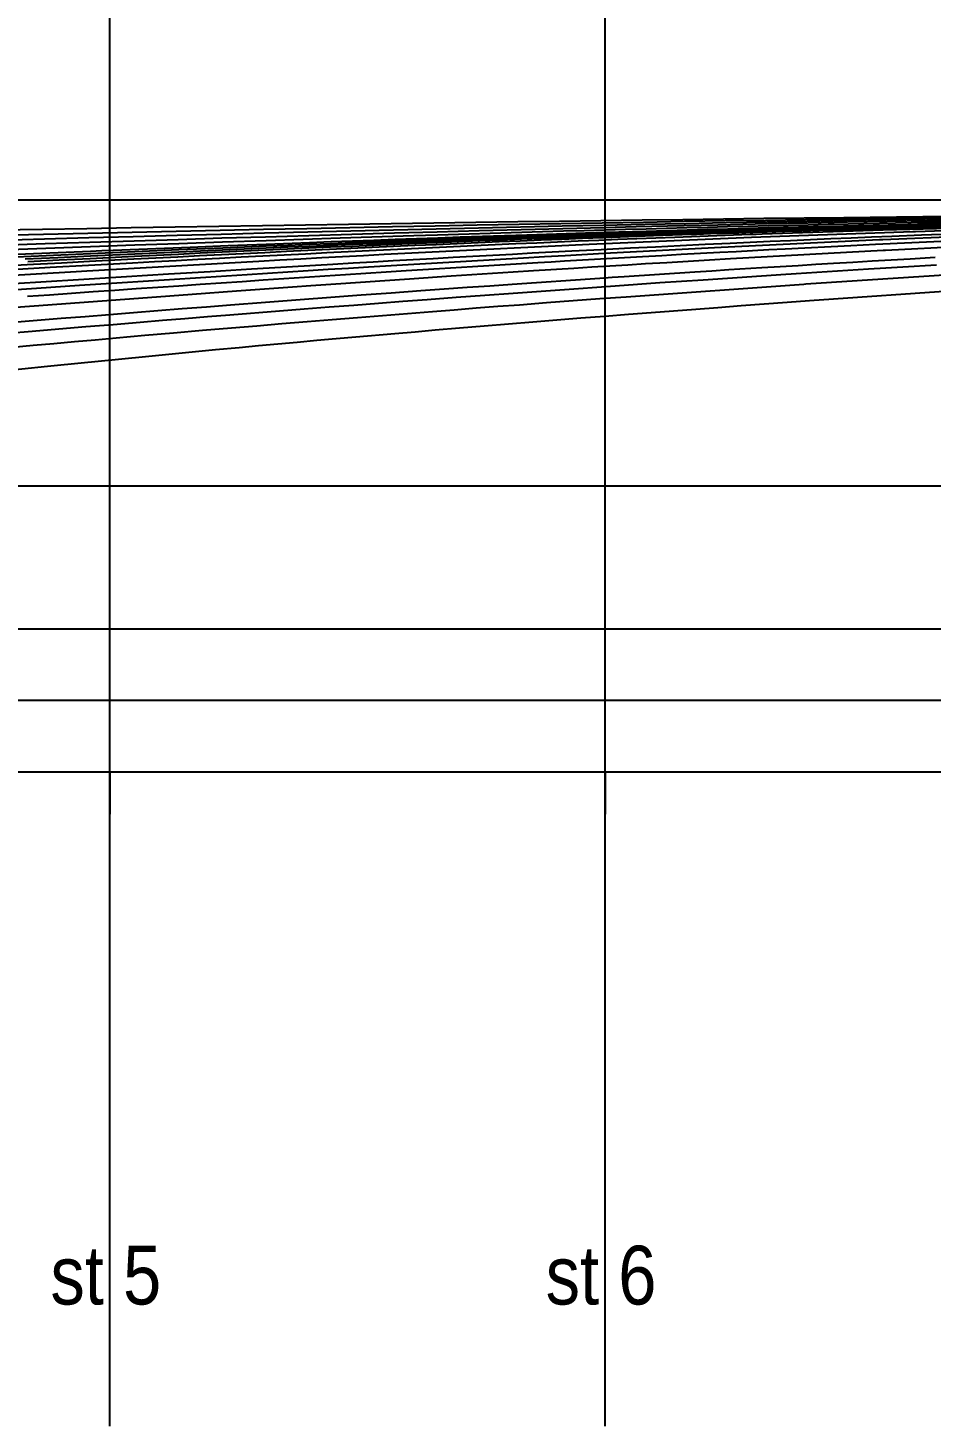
# Model space of a CAD drawing. Header units: millimetres. Extents: x -190954 to 154095, y 101 to 64253.
# Drawn here: x 74.43 to 92.85, y 111.81 to 140.33 of the extents above; entities that cross this region are included whole.
import ezdxf

# ---------------------------------------------------------------- set-up
doc = ezdxf.new("R2010")
doc.units = ezdxf.units.MM
for name, color, linetype in [('GRID', 179, 'Continuous'), ('WL025', 179, 'Continuous'), ('WL05', 179, 'Continuous'), ('WL075', 179, 'Continuous'), ('WL1', 179, 'Continuous'), ('WL10', 179, 'Continuous'), ('WL12', 179, 'Continuous'), ('WL14', 179, 'Continuous'), ('WL15', 179, 'Continuous'), ('WL16', 179, 'Continuous'), ('WL18', 179, 'Continuous'), ('WL2', 179, 'Continuous'), ('WL20', 179, 'Continuous'), ('WL25', 179, 'Continuous'), ('WL3', 179, 'Continuous'), ('WL4', 179, 'Continuous'), ('WL5', 179, 'Continuous'), ('WL6', 179, 'Continuous'), ('WL7', 179, 'Continuous'), ('WL8', 179, 'Continuous'), ('WL9', 179, 'Continuous')]:
    doc.layers.add(name, color=color, linetype=linetype)
doc.styles.add('SLDTEXTSTYLE0', font='TXT', dxfattribs={"width": 0.75})
doc.styles.add('SLDTEXTSTYLE2', font='TXT', dxfattribs={"width": 0.875})
doc.dimstyles.new('SLDDIMSTYLE0', dxfattribs={"dimtxt": 3.175, "dimasz": 3.302, "dimexe": 0, "dimexo": 0.0625, "dimgap": 0.79375, "dimtad": 0, "dimtih": 1, "dimtoh": 1, "dimlfac": 1500, "dimrnd": 1e-09, "dimzin": 4, "dimdsep": 46, "dimtxsty": 'SLDTEXTSTYLE0', "dimsah": 1, "dimcen": 0.09, "dimadec": 0, "dimazin": 1, "dimtfac": 1, "dimtofl": 0, "dimtmove": 0, "dimatfit": 3, "dimfxl": 0, "dimfrac": 2, "dimtolj": 1, "dimtzin": 12, "dimarcsym": 0})

# ---------------------------------------------------------------- blocks, each defined once
blk = doc.blocks.new('_D')
at = {"layer": 'WL20'}
for p, q in [((25.597, 126.417), (25.597, 168.839)), ((227.596, 126.417), (227.596, 168.839)), ((25.597, 165.664), (126.8, 165.664)), ((227.596, 165.664), (146.741, 165.664))]:
    blk.add_line(p, q, dxfattribs=at)
for points in [[(25.597, 165.664), (28.899, 165.156), (28.899, 166.172)], [(227.596, 165.664), (224.294, 166.172), (224.294, 165.156)]]:
    blk.add_solid(points, dxfattribs=at)
at = {"layer": 'WL20', "insert": (126.8, 167.237), "char_height": 3.175, "attachment_point": 1, "style": 'SLDTEXTSTYLE0'}
blk.add_mtext('302998.00', dxfattribs=at)

msp = doc.modelspace()

# ---------------------------------------------------------------- linework, layer by layer
at = {"layer": 'GRID', "color": 135}
for p, q in [((76.0972687, 125.1466667), (76.0972687, 154.8319333)), ((86.1972687, 125.1466667), (86.1972687, 154.8319333)), ((76.0972687, 111.8133333), (76.0972687, 138.48)), ((86.1972687, 111.8133333), (86.1972687, 138.48)), ((251.23, 136.8133333), (21.19727, 136.8133333)), ((251.23, 130.98), (21.19727, 130.98)), ((251.23, 128.0633333), (21.19727, 128.0633333)), ((251.23, 126.6133333), (21.19727, 126.6133333)), ((251.23, 125.1466667), (21.19727, 125.1466667))]:
    msp.add_line(p, q, dxfattribs=at)
at = {"layer": 'GRID', "color": 255}
for p, q in [((76.0972687, 125.1466667), (76.0972687, 124.290536)), ((86.1972687, 125.1466667), (86.1972687, 124.290536)), ((76.0972687, 111.8133333), (76.0972687, 112.669464)), ((86.1972687, 111.8133333), (86.1972687, 112.669464))]:
    msp.add_line(p, q, dxfattribs=at)
at = {"layer": 'WL025', "color": 11}
for p, q in [((90.367962, 134.7660107), (93.5913093, 134.9900933)), ((87.5932, 134.5599773), (88.046672, 134.594502)), ((88.046672, 134.594502), (88.4955793, 134.6283453)), ((88.4955793, 134.6283453), (88.9730513, 134.6639813)), ((88.9730513, 134.6639813), (89.44451, 134.698808)), ((89.44451, 134.698808), (89.9095947, 134.7328173)), ((89.9095947, 134.7328173), (90.367962, 134.7660107)), ((84.2278453, 134.2927767), (84.7225513, 134.3333047)), ((84.7225513, 134.3333047), (85.2148793, 134.3732)), ((85.2148793, 134.3732), (85.7044527, 134.4124467)), ((85.7044527, 134.4124467), (86.1908947, 134.4510273)), ((86.1908947, 134.4510273), (86.673836, 134.488938)), ((86.673836, 134.488938), (87.1354793, 134.5247813)), ((87.1354793, 134.5247813), (87.5932, 134.5599773)), ((80.7162913, 133.9918327), (81.1145593, 134.0271787)), ((81.1145593, 134.0271787), (81.9113287, 134.0969413)), ((81.9113287, 134.0969413), (82.3224647, 134.132458)), ((82.3224647, 134.132458), (82.7331913, 134.1675913)), ((82.7331913, 134.1675913), (83.232796, 134.2099193)), ((83.232796, 134.2099193), (83.731136, 134.2516353)), ((83.731136, 134.2516353), (84.2278453, 134.2927767)), ((77.7767673, 133.7204067), (78.2537507, 133.7657633)), ((78.2537507, 133.7657633), (78.7324807, 133.8107473)), ((78.7324807, 133.8107473), (79.127742, 133.847512)), ((79.127742, 133.847512), (79.5239007, 133.884004)), ((79.5239007, 133.884004), (79.9208073, 133.9202353)), ((79.9208073, 133.9202353), (80.318324, 133.9561733)), ((80.318324, 133.9561733), (80.7162913, 133.9918327)), ((74.8959193, 133.4348013), (74.9619327, 133.4415813)), ((74.9619327, 133.4415813), (76.828832, 133.6286933)), ((76.828832, 133.6286933), (77.3017233, 133.674722)), ((77.3017233, 133.674722), (77.7767673, 133.7204067)), ((72.947508, 133.2293447), (74.8299647, 133.4280153)), ((74.8299647, 133.4280153), (74.8959193, 133.4348013))]:
    msp.add_line(p, q, dxfattribs=at)
at = {"layer": 'WL05', "color": 11}
for p, q in [((90.2951493, 135.10575), (93.4361673, 135.3134827)), ((86.6281533, 134.8459973), (90.2544107, 135.102964)), ((90.2544107, 135.102964), (90.2951493, 135.10575)), ((83.123012, 134.5805573), (83.5678347, 134.6151853)), ((83.5678347, 134.6151853), (84.0103653, 134.6493607)), ((84.0103653, 134.6493607), (84.4503427, 134.6830693)), ((84.4503427, 134.6830693), (85.002796, 134.725016)), ((85.002796, 134.725016), (85.5502433, 134.766168)), ((85.5502433, 134.766168), (86.0921887, 134.806502)), ((86.0921887, 134.806502), (86.6281533, 134.8459973)), ((79.0935933, 134.2539507), (79.6070993, 134.296902)), ((79.6070993, 134.296902), (80.1206793, 134.3394627)), ((80.1206793, 134.3394627), (80.63395, 134.381606)), ((80.63395, 134.381606), (81.146524, 134.4233053)), ((81.146524, 134.4233053), (81.6580113, 134.464536)), ((81.6580113, 134.464536), (82.6761607, 134.5454927)), ((82.6761607, 134.5454927), (83.123012, 134.5805573)), ((76.2272147, 134.006626), (76.811966, 134.0581553)), ((76.811966, 134.0581553), (77.3994613, 134.1093613)), ((77.3994613, 134.1093613), (77.9891693, 134.160202)), ((77.9891693, 134.160202), (78.5805407, 134.2106373)), ((78.5805407, 134.2106373), (79.0935933, 134.2539507)), ((74.0422887, 133.8088973), (74.5355033, 133.8542713)), ((74.5355033, 133.8542713), (74.955146, 133.8925293)), ((74.955146, 133.8925293), (75.3771013, 133.9306853)), ((75.3771013, 133.9306853), (75.8011873, 133.9687233)), ((75.8011873, 133.9687233), (76.2272147, 134.006626))]:
    msp.add_line(p, q, dxfattribs=at)
at = {"layer": 'WL075', "color": 11}
for p, q in [((91.922664, 135.4348133), (92.270266, 135.4564)), ((92.270266, 135.4564), (92.9562653, 135.498212)), ((87.3133653, 135.1320453), (87.758552, 135.1625927)), ((87.758552, 135.1625927), (88.197512, 135.1924473)), ((88.197512, 135.1924473), (89.8882027, 135.3049113)), ((89.8882027, 135.3049113), (89.9936013, 135.311788)), ((89.9936013, 135.311788), (90.098548, 135.3186193)), ((90.098548, 135.3186193), (91.5695427, 135.4126987)), ((91.5695427, 135.4126987), (91.922664, 135.4348133)), ((83.1609653, 134.834338), (83.7454353, 134.877614)), ((83.7454353, 134.877614), (84.3243007, 134.920036)), ((84.3243007, 134.920036), (84.8969967, 134.9615747)), ((84.8969967, 134.9615747), (85.2789653, 134.9890393)), ((85.2789653, 134.9890393), (85.6577367, 135.016084)), ((85.6577367, 135.016084), (86.033164, 135.042702)), ((86.033164, 135.042702), (86.4051053, 135.0688867)), ((86.4051053, 135.0688867), (87.3133653, 135.1320453)), ((79.5582193, 134.5578007), (80.064698, 134.5976947)), ((80.064698, 134.5976947), (80.569982, 134.637162)), ((80.569982, 134.637162), (81.0736833, 134.6761747)), ((81.0736833, 134.6761747), (81.5754187, 134.7147087)), ((81.5754187, 134.7147087), (82.074808, 134.7527387)), ((82.074808, 134.7527387), (82.5714773, 134.790242)), ((82.5714773, 134.790242), (83.1609653, 134.834338)), ((76.1644087, 134.2817167), (76.7199313, 134.3279687)), ((76.7199313, 134.3279687), (77.1748153, 134.365528)), ((77.1748153, 134.365528), (77.6305113, 134.4028747)), ((77.6305113, 134.4028747), (78.0867433, 134.4399853)), ((78.0867433, 134.4399853), (78.5432327, 134.4768407)), ((78.5432327, 134.4768407), (79.5582193, 134.5578007)), ((74.01798, 134.09896), (74.5124573, 134.1416433)), ((74.5124573, 134.1416433), (75.0601967, 134.1885133)), ((75.0601967, 134.1885133), (75.6110033, 134.2352187)), ((75.6110033, 134.2352187), (76.1644087, 134.2817167))]:
    msp.add_line(p, q, dxfattribs=at)
at = {"layer": 'WL1', "color": 11}
for p, q in [((88.7202287, 135.3969387), (89.39856, 135.439672)), ((89.39856, 135.439672), (89.7690467, 135.462682)), ((89.7690467, 135.462682), (90.1357907, 135.4852267)), ((90.1357907, 135.4852267), (90.4990253, 135.5073233)), ((90.4990253, 135.5073233), (90.8589987, 135.52899)), ((90.8589987, 135.52899), (91.25296, 135.552436)), ((91.25296, 135.552436), (91.6436473, 135.5754093)), ((91.6436473, 135.5754093), (92.0333473, 135.5980247)), ((92.0333473, 135.5980247), (92.4237327, 135.6203753)), ((92.4237327, 135.6203753), (92.9277693, 135.648796)), ((84.3066393, 135.1021793), (86.0935853, 135.2248493)), ((86.0935853, 135.2248493), (86.341772, 135.2415367)), ((86.341772, 135.2415367), (86.5881167, 135.2580133)), ((86.5881167, 135.2580133), (88.0268873, 135.3524993)), ((88.0268873, 135.3524993), (88.375718, 135.374948)), ((88.375718, 135.374948), (88.7202287, 135.3969387)), ((80.6045133, 134.8345693), (81.222428, 134.8804587)), ((81.222428, 134.8804587), (81.8356247, 134.9255193)), ((81.8356247, 134.9255193), (82.44343, 134.9697093)), ((82.44343, 134.9697093), (82.91551, 135.0037033)), ((82.91551, 135.0037033), (83.3835893, 135.0371227)), ((83.3835893, 135.0371227), (83.8473873, 135.069952)), ((83.8473873, 135.069952), (84.3066393, 135.1021793)), ((77.0783393, 134.5635787), (77.5727967, 134.602508)), ((77.5727967, 134.602508), (78.06698, 134.6411133)), ((78.06698, 134.6411133), (78.5605273, 134.6793673)), ((78.5605273, 134.6793673), (79.2731407, 134.7340673)), ((79.2731407, 134.7340673), (79.9825793, 134.7878967)), ((79.9825793, 134.7878967), (80.6045133, 134.8345693)), ((74.1257053, 134.3247867), (74.6143947, 134.365062)), ((74.6143947, 134.365062), (75.1049033, 134.4051853)), ((75.1049033, 134.4051853), (75.596898, 134.4451273)), ((75.596898, 134.4451273), (76.0900347, 134.4848593)), ((76.0900347, 134.4848593), (76.5839667, 134.5243533)), ((76.5839667, 134.5243533), (77.0783393, 134.5635787))]:
    msp.add_line(p, q, dxfattribs=at)
at = {"layer": 'WL10', "color": 11}
for p, q in [((90.7549913, 136.28443), (91.9726733, 136.312282)), ((91.9726733, 136.312282), (92.37004, 136.320992)), ((92.37004, 136.320992), (92.7644067, 136.3295627)), ((92.7644067, 136.3295627), (94.3253367, 136.3627653)), ((81.483468, 136.001534), (81.9186227, 136.0172867)), ((81.9186227, 136.0172867), (82.7849667, 136.0480273)), ((82.7849667, 136.0480273), (83.2415853, 136.063882)), ((83.2415853, 136.063882), (83.6967207, 136.0794367)), ((83.6967207, 136.0794367), (84.1503733, 136.094686)), ((84.1503733, 136.094686), (84.6025433, 136.1096267)), ((84.6025433, 136.1096267), (85.0030287, 136.1226387)), ((85.0030287, 136.1226387), (85.4023427, 136.1354007)), ((85.4023427, 136.1354007), (85.800486, 136.1479113)), ((85.800486, 136.1479113), (86.1974587, 136.160168)), ((86.1974587, 136.160168), (87.0373573, 136.185372)), ((87.0373573, 136.185372), (87.4553227, 136.1975373)), ((87.4553227, 136.1975373), (87.8719653, 136.2094113)), ((87.8719653, 136.2094113), (88.2872847, 136.2209927)), ((88.2872847, 136.2209927), (88.701282, 136.2322813)), ((88.701282, 136.2322813), (89.1139567, 136.2432767)), ((89.1139567, 136.2432767), (89.525308, 136.25398)), ((89.525308, 136.25398), (90.141646, 136.2695333)), ((90.141646, 136.2695333), (90.7549913, 136.28443)), ((73.88354, 135.7008667), (75.7061567, 135.7763687)), ((75.7061567, 135.7763687), (75.9355347, 135.7857587)), ((75.9355347, 135.7857587), (76.1645727, 135.7951067)), ((76.1645727, 135.7951067), (77.7342893, 135.858318)), ((77.7342893, 135.858318), (78.5130953, 135.8890527)), ((78.5130953, 135.8890527), (79.287868, 135.9191567)), ((79.287868, 135.9191567), (80.1700733, 135.9528067)), ((80.1700733, 135.9528067), (80.6091933, 135.969288)), ((80.6091933, 135.969288), (81.0469913, 135.9855327)), ((81.0469913, 135.9855327), (81.483468, 136.001534))]:
    msp.add_line(p, q, dxfattribs=at)
at = {"layer": 'WL12', "color": 11}
for p, q in [((89.1109687, 136.2854507), (89.5223753, 136.2952893)), ((89.5223753, 136.2952893), (89.9324627, 136.3048907)), ((89.9324627, 136.3048907), (90.3412313, 136.3142553)), ((90.3412313, 136.3142553), (90.74868, 136.3233847)), ((90.74868, 136.3233847), (91.1548107, 136.3322793)), ((91.1548107, 136.3322793), (92.7620293, 136.3657653)), ((92.7620293, 136.3657653), (93.460702, 136.379854)), ((79.2835853, 135.995062), (80.04275, 136.020764)), ((80.04275, 136.020764), (80.7979887, 136.0458807)), ((80.7979887, 136.0458807), (82.2966913, 136.0942787)), ((82.2966913, 136.0942787), (82.539188, 136.1019187)), ((82.539188, 136.1019187), (82.7812687, 136.10949)), ((82.7812687, 136.10949), (84.4982953, 136.1615367)), ((84.4982953, 136.1615367), (84.9242413, 136.1739793)), ((84.9242413, 136.1739793), (85.348864, 136.1861893)), ((85.348864, 136.1861893), (85.7721633, 136.1981667)), ((85.7721633, 136.1981667), (86.19414, 136.2099087)), ((86.19414, 136.2099087), (86.614794, 136.221414)), ((86.614794, 136.221414), (87.0341267, 136.2326827)), ((87.0341267, 136.2326827), (87.4521367, 136.2437133)), ((87.4521367, 136.2437133), (87.868826, 136.2545053)), ((87.868826, 136.2545053), (88.284194, 136.2650593)), ((88.284194, 136.2650593), (88.6982413, 136.275374)), ((88.6982413, 136.275374), (89.1109687, 136.2854507)), ((73.877668, 135.8012253), (74.791956, 135.835128)), ((74.791956, 135.835128), (75.7009193, 135.8684373)), ((75.7009193, 135.8684373), (76.6073227, 135.9012187)), ((76.6073227, 135.9012187), (77.508374, 135.9333353)), ((77.508374, 135.9333353), (78.3986207, 135.964562)), ((78.3986207, 135.964562), (79.2835853, 135.995062))]:
    msp.add_line(p, q, dxfattribs=at)
at = {"layer": 'WL14', "color": 11}
for p, q in [((87.4735927, 136.2900213), (88.4974373, 136.3134473)), ((88.4974373, 136.3134473), (89.0063433, 136.3247187)), ((89.0063433, 136.3247187), (89.5132373, 136.3356953)), ((89.5132373, 136.3356953), (90.3321647, 136.352894)), ((90.3321647, 136.352894), (91.145788, 136.369318)), ((91.145788, 136.369318), (91.9540793, 136.3849713)), ((91.9540793, 136.3849713), (92.753016, 136.3999993)), ((92.753016, 136.3999993), (93.5397433, 136.414508)), ((76.5925447, 135.987066), (77.4910867, 136.0152593)), ((77.4910867, 136.0152593), (78.384318, 136.042808)), ((78.384318, 136.042808), (79.27224, 136.0696947)), ((79.27224, 136.0696947), (80.1548513, 136.0959013)), ((80.1548513, 136.0959013), (81.0321533, 136.1214133)), ((81.0321533, 136.1214133), (81.904146, 136.146214)), ((81.904146, 136.146214), (82.7708293, 136.1702913)), ((82.7708293, 136.1702913), (83.632204, 136.1936313)), ((83.632204, 136.1936313), (84.4882713, 136.2162247)), ((84.4882713, 136.2162247), (85.3390307, 136.238062)), ((85.3390307, 136.238062), (86.1844833, 136.2591347)), ((86.1844833, 136.2591347), (86.8306047, 136.274806)), ((86.8306047, 136.274806), (87.4735927, 136.2900213)), ((73.8650587, 135.8988), (74.77953, 135.928818)), ((74.77953, 135.928818), (75.688692, 135.958246)), ((75.688692, 135.958246), (76.5925447, 135.987066))]:
    msp.add_line(p, q, dxfattribs=at)
at = {"layer": 'WL15', "color": 11}
for p, q in [((88.7546213, 135.6215273), (91.8712253, 135.79228)), ((91.8712253, 135.79228), (91.9145473, 135.7945473)), ((91.9145473, 135.7945473), (95.0723807, 135.953248)), ((85.558038, 135.429738), (85.9275847, 135.4527453)), ((85.9275847, 135.4527453), (86.29515, 135.475418)), ((86.29515, 135.475418), (86.660812, 135.4977607)), ((86.660812, 135.4977607), (87.0246567, 135.51978)), ((87.0246567, 135.51978), (87.46042, 135.5458713)), ((87.46042, 135.5458713), (87.8938667, 135.5715173)), ((87.8938667, 135.5715173), (88.3251953, 135.5967307)), ((88.3251953, 135.5967307), (88.7546213, 135.6215273)), ((81.209364, 135.143744), (81.7096893, 135.178014)), ((81.7096893, 135.178014), (82.2063827, 135.2116973)), ((82.2063827, 135.2116973), (83.0607167, 135.2688293)), ((83.0607167, 135.2688293), (83.4837153, 135.296732)), ((83.4837153, 135.296732), (83.9039507, 135.324196)), ((83.9039507, 135.324196), (84.3214533, 135.3512233)), ((84.3214533, 135.3512233), (84.7362627, 135.3778193)), ((84.7362627, 135.3778193), (85.558038, 135.429738)), ((77.3207947, 134.866358), (77.776488, 134.8998327)), ((77.776488, 134.8998327), (78.6817767, 134.965592)), ((78.6817767, 134.965592), (79.0634287, 134.993014)), ((79.0634287, 134.993014), (79.4434027, 135.020134)), ((79.4434027, 135.020134), (79.821638, 135.0469493)), ((79.821638, 135.0469493), (80.1980807, 135.0734547)), ((80.1980807, 135.0734547), (80.7054673, 135.1088893)), ((80.7054673, 135.1088893), (81.209364, 135.143744)), ((74.087458, 134.6219847), (74.5529267, 134.6578813)), ((74.5529267, 134.6578813), (75.017478, 134.693472)), ((75.017478, 134.693472), (75.4809473, 134.7287433)), ((75.4809473, 134.7287433), (75.9431713, 134.76368)), ((75.9431713, 134.76368), (76.40399, 134.79827)), ((76.40399, 134.79827), (76.863248, 134.8325)), ((76.863248, 134.8325), (77.3207947, 134.866358))]:
    msp.add_line(p, q, dxfattribs=at)
at = {"layer": 'WL16', "color": 11}
for p, q in [((85.32103, 136.2890547), (86.1664073, 136.3071907)), ((86.1664073, 136.3071907), (87.0064827, 136.3247173)), ((87.0064827, 136.3247173), (87.841256, 136.3416333)), ((87.841256, 136.3416333), (88.670728, 136.357938)), ((88.670728, 136.357938), (89.4948987, 136.3736313)), ((89.4948987, 136.3736313), (90.3137673, 136.3887133)), ((90.3137673, 136.3887133), (91.1273347, 136.4031853)), ((91.1273347, 136.4031853), (91.9355727, 136.4170487)), ((91.9355727, 136.4170487), (92.734468, 136.4303933)), ((92.734468, 136.4303933), (93.521176, 136.443286)), ((73.848724, 135.99951), (74.7630073, 136.025184)), ((74.7630073, 136.025184), (75.6719927, 136.0503167)), ((75.6719927, 136.0503167), (76.57568, 136.0749)), ((76.57568, 136.0749), (77.4740673, 136.098926)), ((77.4740673, 136.098926), (78.3671553, 136.122388)), ((78.3671553, 136.122388), (79.2549433, 136.1452793)), ((79.2549433, 136.1452793), (80.1374307, 136.1675927)), ((80.1374307, 136.1675927), (81.0146173, 136.1893233)), ((81.0146173, 136.1893233), (81.8865027, 136.2104647)), ((81.8865027, 136.2104647), (82.7530867, 136.2310127)), ((82.7530867, 136.2310127), (83.6143693, 136.2509627)), ((83.6143693, 136.2509627), (84.4703507, 136.2703113)), ((84.4703507, 136.2703113), (85.32103, 136.2890547))]:
    msp.add_line(p, q, dxfattribs=at)
at = {"layer": 'WL18', "color": 11}
for p, q in [((82.73021, 136.2917007), (83.5911667, 136.3080667)), ((83.5911667, 136.3080667), (84.4468327, 136.323972)), ((84.4468327, 136.323972), (85.2972073, 136.339416)), ((85.2972073, 136.339416), (86.142292, 136.3543987)), ((86.142292, 136.3543987), (86.9820853, 136.3689207)), ((86.9820853, 136.3689207), (87.816588, 136.382982)), ((87.816588, 136.382982), (88.6458, 136.3965833)), ((88.6458, 136.3965833), (89.4697207, 136.4097247)), ((89.4697207, 136.4097247), (90.2883507, 136.4224073)), ((90.2883507, 136.4224073), (91.10169, 136.434632)), ((91.10169, 136.434632), (91.90971, 136.4463993)), ((91.90971, 136.4463993), (92.7084173, 136.457766)), ((92.7084173, 136.457766), (93.4949787, 136.468774)), ((73.8296713, 136.1027667), (74.7435307, 136.1237167)), ((74.7435307, 136.1237167), (75.6521, 136.1442127)), ((75.6521, 136.1442127), (76.5553793, 136.1642527)), ((76.5553793, 136.1642527), (77.4533693, 136.1838367)), ((77.4533693, 136.1838367), (78.3460687, 136.202962)), ((78.3460687, 136.202962), (79.233478, 136.2216293)), ((79.233478, 136.2216293), (80.1155967, 136.239838)), ((80.1155967, 136.239838), (80.9924247, 136.257586)), ((80.9924247, 136.257586), (81.8639627, 136.274874)), ((81.8639627, 136.274874), (82.73021, 136.2917007))]:
    msp.add_line(p, q, dxfattribs=at)
at = {"layer": 'WL2', "color": 11}
for p, q in [((87.750574, 135.70979), (88.144876, 135.731408)), ((88.144876, 135.731408), (88.539048, 135.752768)), ((88.539048, 135.752768), (88.8717473, 135.7706007)), ((88.8717473, 135.7706007), (89.204572, 135.788258)), ((89.204572, 135.788258), (89.5376287, 135.8057447)), ((89.5376287, 135.8057447), (89.8710267, 135.823064)), ((89.8710267, 135.823064), (91.2111133, 135.890806)), ((91.2111133, 135.890806), (91.4613553, 135.9031607)), ((91.4613553, 135.9031607), (91.712642, 135.9154853)), ((91.712642, 135.9154853), (93.3441587, 135.993538)), ((82.8189913, 135.4194553), (83.4916307, 135.46112)), ((83.4916307, 135.46112), (84.8246787, 135.5418333)), ((84.8246787, 135.5418333), (85.0995167, 135.558158)), ((85.0995167, 135.558158), (85.37381, 135.57434)), ((85.37381, 135.57434), (86.9609673, 135.6657587)), ((86.9609673, 135.6657587), (87.3559873, 135.6879087)), ((87.3559873, 135.6879087), (87.750574, 135.70979)), ((78.369648, 135.129386), (78.7971067, 135.1582687)), ((78.7971067, 135.1582687), (79.222386, 135.186802)), ((79.222386, 135.186802), (79.6455227, 135.2149873)), ((79.6455227, 135.2149873), (80.0665547, 135.2428267)), ((80.0665547, 135.2428267), (80.4855247, 135.270322)), ((80.4855247, 135.270322), (80.9024787, 135.2974733)), ((80.9024787, 135.2974733), (81.317468, 135.3242847)), ((81.317468, 135.3242847), (81.7305473, 135.3507573)), ((81.7305473, 135.3507573), (82.1417767, 135.3768947)), ((82.1417767, 135.3768947), (82.8189913, 135.4194553)), ((74.41987, 134.853714), (74.86814, 134.8857387)), ((74.86814, 134.8857387), (75.3140093, 134.9174167)), ((75.3140093, 134.9174167), (75.7574973, 134.9487467)), ((75.7574973, 134.9487467), (76.1986253, 134.979728)), ((76.1986253, 134.979728), (76.6374147, 135.0103593)), ((76.6374147, 135.0103593), (77.073888, 135.0406413)), ((77.073888, 135.0406413), (77.5080667, 135.0705733)), ((77.5080667, 135.0705733), (77.939978, 135.1001547)), ((77.939978, 135.1001547), (78.369648, 135.129386))]:
    msp.add_line(p, q, dxfattribs=at)
at = {"layer": 'WL20', "color": 11}
for p, q in [((78.3220507, 136.2842787), (79.2089133, 136.2985493)), ((79.2089133, 136.2985493), (80.0904933, 136.312492)), ((80.0904933, 136.312492), (80.9667907, 136.3261087)), ((80.9667907, 136.3261087), (81.837806, 136.3393987)), ((81.837806, 136.3393987), (82.7035387, 136.352364)), ((82.7035387, 136.352364), (83.5639893, 136.3650027)), ((83.5639893, 136.3650027), (84.4191567, 136.3773167)), ((84.4191567, 136.3773167), (85.2690427, 136.3893053)), ((85.2690427, 136.3893053), (86.113646, 136.40097)), ((86.113646, 136.40097), (86.9529667, 136.41231)), ((86.9529667, 136.41231), (87.7870053, 136.4233267)), ((87.7870053, 136.4233267), (88.615762, 136.4340187)), ((88.615762, 136.4340187), (89.439236, 136.444388)), ((89.439236, 136.444388), (90.2574287, 136.454434)), ((90.2574287, 136.454434), (91.070338, 136.4641573)), ((91.070338, 136.4641573), (92.676262, 136.48268)), ((92.676262, 136.48268), (94.236652, 136.500182)), ((73.8084987, 136.208012), (74.721774, 136.2239213)), ((74.721774, 136.2239213), (75.6297673, 136.239504)), ((75.6297673, 136.239504), (76.5324773, 136.254756)), ((76.5324773, 136.254756), (77.4299053, 136.269682)), ((77.4299053, 136.269682), (78.3220507, 136.2842787))]:
    msp.add_line(p, q, dxfattribs=at)
at = {"layer": 'WL25', "color": 11}
for p, q in [((88.564834, 135.8554913), (91.792932, 136.0091593)), ((91.792932, 136.0091593), (91.863726, 136.0123413)), ((91.863726, 136.0123413), (95.111848, 136.1506913)), ((85.3850113, 135.6869973), (86.1796447, 135.7305707)), ((86.1796447, 135.7305707), (86.5767047, 135.7519893)), ((86.5767047, 135.7519893), (86.97377, 135.773166)), ((86.97377, 135.773166), (87.370974, 135.794102)), ((87.370974, 135.794102), (87.7684573, 135.8148007)), ((87.7684573, 135.8148007), (88.166362, 135.8352633)), ((88.166362, 135.8352633), (88.564834, 135.8554913)), ((80.9623693, 135.4288493), (81.3702833, 135.45367)), ((81.3702833, 135.45367), (82.181766, 135.5024753)), ((82.181766, 135.5024753), (82.773308, 135.5375547)), ((82.773308, 135.5375547), (83.3624227, 135.5720567)), ((83.3624227, 135.5720567), (83.9494487, 135.6059893)), ((83.9494487, 135.6059893), (84.5347353, 135.639362)), ((84.5347353, 135.639362), (84.960166, 135.663324)), ((84.960166, 135.663324), (85.3850113, 135.6869973)), ((76.3506487, 135.1366147), (77.2088867, 135.1924467)), ((77.2088867, 135.1924467), (78.0575067, 135.2470553)), ((78.0575067, 135.2470553), (78.8972287, 135.300462)), ((78.8972287, 135.300462), (79.7287747, 135.3526853)), ((79.7287747, 135.3526853), (80.14171, 135.37836)), ((80.14171, 135.37836), (80.5528767, 135.403748)), ((80.5528767, 135.403748), (80.9623693, 135.4288493)), ((73.7109233, 134.9616113), (74.6024133, 135.021214)), ((74.6024133, 135.021214), (75.48207, 135.0795433)), ((75.48207, 135.0795433), (76.3506487, 135.1366147))]:
    msp.add_line(p, q, dxfattribs=at)
at = {"layer": 'WL3', "color": 11}
for p, q in [((89.9778467, 135.9945853), (90.3887033, 136.0125267)), ((90.3887033, 136.0125267), (90.8010213, 136.0301613)), ((90.8010213, 136.0301613), (91.2147947, 136.047478)), ((91.2147947, 136.047478), (91.6296007, 136.0645407)), ((91.6296007, 136.0645407), (92.0450327, 136.081376)), ((92.0450327, 136.081376), (92.6543413, 136.1056133)), ((92.6543413, 136.1056133), (93.262978, 136.1292833)), ((84.31118, 135.7153467), (84.71451, 135.7369273)), ((84.71451, 135.7369273), (85.1175553, 135.7582613)), ((85.1175553, 135.7582613), (85.5204393, 135.7793487)), ((85.5204393, 135.7793487), (86.1180467, 135.810174)), ((86.1180467, 135.810174), (86.715988, 135.840454)), ((86.715988, 135.840454), (87.223768, 135.865708)), ((87.223768, 135.865708), (87.7323453, 135.8905607)), ((87.7323453, 135.8905607), (88.2419753, 135.9150073)), ((88.2419753, 135.9150073), (88.7529153, 135.939038)), ((88.7529153, 135.939038), (89.1600733, 135.9578327)), ((89.1600733, 135.9578327), (89.5683427, 135.9763507)), ((89.5683427, 135.9763507), (89.9778467, 135.9945853)), ((78.98807, 135.4118447), (79.8216987, 135.4613793)), ((79.8216987, 135.4613793), (80.648644, 135.5098593)), ((80.648644, 135.5098593), (81.0598847, 135.533708)), ((81.0598847, 135.533708), (81.4697867, 135.5572987)), ((81.4697867, 135.5572987), (81.8784613, 135.5806333)), ((81.8784613, 135.5806333), (82.2860227, 135.603714)), ((82.2860227, 135.603714), (82.6925847, 135.6265407)), ((82.6925847, 135.6265407), (83.098264, 135.6491167)), ((83.098264, 135.6491167), (83.5031773, 135.671442)), ((83.5031773, 135.671442), (83.9074433, 135.6935187)), ((83.9074433, 135.6935187), (84.31118, 135.7153467)), ((74.6895507, 135.1478267), (75.569462, 135.202854)), ((75.569462, 135.202854), (76.4384313, 135.2567573)), ((76.4384313, 135.2567573), (77.297292, 135.3095487)), ((77.297292, 135.3095487), (78.1468873, 135.3612393)), ((78.1468873, 135.3612393), (78.98807, 135.4118447)), ((73.7978753, 135.0916707), (74.6895507, 135.1478267))]:
    msp.add_line(p, q, dxfattribs=at)
at = {"layer": 'WL4', "color": 11}
for p, q in [((85.8733987, 135.9160493), (89.1821227, 136.0578607)), ((89.1821227, 136.0578607), (92.477478, 136.1766533)), ((92.477478, 136.1766533), (92.5314247, 136.1784367)), ((92.5314247, 136.1784367), (95.6631673, 136.2759867)), ((81.6925767, 135.7106887), (82.1145787, 135.732538)), ((82.1145787, 135.732538), (82.5355127, 135.754102)), ((82.5355127, 135.754102), (85.872372, 135.916002)), ((85.872372, 135.916002), (85.8733987, 135.9160493)), ((75.630708, 135.3755947), (79.133852, 135.5736787)), ((79.133852, 135.5736787), (79.5638633, 135.5972107)), ((79.5638633, 135.5972107), (79.992352, 135.620466)), ((79.992352, 135.620466), (80.4193927, 135.643442)), ((80.4193927, 135.643442), (80.8450607, 135.66614)), ((80.8450607, 135.66614), (81.2694287, 135.6885547)), ((81.2694287, 135.6885547), (81.6925767, 135.7106887)), ((71.9958347, 135.1608207), (75.4112847, 135.362858)), ((75.4112847, 135.362858), (75.630708, 135.3755947))]:
    msp.add_line(p, q, dxfattribs=at)
at = {"layer": 'WL5', "color": 11}
for p, q in [((86.069068, 136.0005167), (86.457412, 136.0165193)), ((86.457412, 136.0165193), (86.8450493, 136.0322113)), ((86.8450493, 136.0322113), (87.2319933, 136.047588)), ((87.2319933, 136.047588), (87.618256, 136.0626453)), ((87.618256, 136.0626453), (89.15658, 136.1195733)), ((89.15658, 136.1195733), (89.2808967, 136.1239533)), ((89.2808967, 136.1239533), (89.4051413, 136.1282973)), ((89.4051413, 136.1282973), (91.0539147, 136.1826027)), ((91.0539147, 136.1826027), (91.463922, 136.1951053)), ((91.463922, 136.1951053), (91.8729533, 136.207168)), ((91.8729533, 136.207168), (92.6836547, 136.2304147)), ((92.6836547, 136.2304147), (93.231944, 136.2457687)), ((79.6528913, 135.7008107), (80.0888373, 135.7230013)), ((80.0888373, 135.7230013), (80.5234433, 135.744892)), ((80.5234433, 135.744892), (80.95675, 135.7664813)), ((80.95675, 135.7664813), (81.3887933, 135.7877627)), ((81.3887933, 135.7877627), (81.8196153, 135.808734)), ((81.8196153, 135.808734), (82.249256, 135.829392)), ((82.249256, 135.829392), (82.6777547, 135.849732)), ((82.6777547, 135.849732), (83.10515, 135.86975)), ((83.10515, 135.86975), (83.5314813, 135.8894427)), ((83.5314813, 135.8894427), (83.956784, 135.908806)), ((83.956784, 135.908806), (84.3810967, 135.9278353)), ((84.3810967, 135.9278353), (84.8044487, 135.9465247)), ((84.8044487, 135.9465247), (85.226876, 135.9648713)), ((85.226876, 135.9648713), (85.6484067, 135.9828707)), ((85.6484067, 135.9828707), (86.069068, 136.0005167)), ((74.097088, 135.401014), (74.8826813, 135.4450167)), ((74.8826813, 135.4450167), (75.663342, 135.488294)), ((75.663342, 135.488294), (76.5607493, 135.5374307)), ((76.5607493, 135.5374307), (77.0070507, 135.5616033)), ((77.0070507, 135.5616033), (77.451782, 135.5855073)), ((77.451782, 135.5855073), (77.8949687, 135.609134)), ((77.8949687, 135.609134), (78.33664, 135.6324827)), ((78.33664, 135.6324827), (78.7768287, 135.6555473)), ((78.7768287, 135.6555473), (79.2155673, 135.6783247)), ((79.2155673, 135.6783247), (79.6528913, 135.7008107))]:
    msp.add_line(p, q, dxfattribs=at)
at = {"layer": 'WL6', "color": 11}
for p, q in [((92.7569027, 136.2597853), (94.3218827, 136.2979987)), ((84.89232, 136.0033253), (85.317234, 136.0203873)), ((85.317234, 136.0203873), (85.740994, 136.0370773)), ((85.740994, 136.0370773), (86.1636047, 136.0533907)), ((86.1636047, 136.0533907), (86.6761107, 136.0727193)), ((86.6761107, 136.0727193), (87.1869133, 136.0914747)), ((87.1869133, 136.0914747), (87.7692833, 136.1122187)), ((87.7692833, 136.1122187), (88.05962, 136.1223)), ((88.05962, 136.1223), (88.3493867, 136.132186)), ((88.3493867, 136.132186), (88.6385773, 136.141874)), ((88.6385773, 136.141874), (88.9271873, 136.1513633)), ((88.9271873, 136.1513633), (89.2152107, 136.1606513)), ((89.2152107, 136.1606513), (89.5026393, 136.1697373)), ((89.5026393, 136.1697373), (89.8577547, 136.1807067)), ((89.8577547, 136.1807067), (90.2119313, 136.1913607)), ((90.2119313, 136.1913607), (90.5651513, 136.2016967)), ((90.5651513, 136.2016967), (90.9173967, 136.2117127)), ((90.9173967, 136.2117127), (92.3151433, 136.2486667)), ((92.3151433, 136.2486667), (92.536522, 136.2542573)), ((92.536522, 136.2542573), (92.7569027, 136.2597853)), ((78.373286, 135.7063527), (78.816838, 135.72836)), ((78.816838, 135.72836), (79.2590507, 135.750076)), ((79.2590507, 135.750076), (79.6999373, 135.7714947)), ((79.6999373, 135.7714947), (80.13951, 135.7926107)), ((80.13951, 135.7926107), (80.5777847, 135.8134173)), ((80.5777847, 135.8134173), (81.014776, 135.83391)), ((81.014776, 135.83391), (81.450498, 135.854082)), ((81.450498, 135.854082), (81.8849673, 135.87393)), ((81.8849673, 135.87393), (82.3181973, 135.8934467)), ((82.3181973, 135.8934467), (82.7502033, 135.9126287)), ((82.7502033, 135.9126287), (83.1809993, 135.93147)), ((83.1809993, 135.93147), (83.6105973, 135.9499653)), ((83.6105973, 135.9499653), (84.03901, 135.9681093)), ((84.03901, 135.9681093), (84.4662487, 135.9858987)), ((84.4662487, 135.9858987), (84.89232, 136.0033253)), ((73.2852573, 135.4406873), (74.5411113, 135.508146)), ((74.5411113, 135.508146), (75.1132927, 135.538536)), ((75.1132927, 135.538536), (75.6832747, 135.5685633)), ((75.6832747, 135.5685633), (76.5854647, 135.61554)), ((76.5854647, 135.61554), (77.03448, 135.6386467)), ((77.03448, 135.6386467), (77.4821173, 135.66149)), ((77.4821173, 135.66149), (77.9283827, 135.68406)), ((77.9283827, 135.68406), (78.373286, 135.7063527))]:
    msp.add_line(p, q, dxfattribs=at)
at = {"layer": 'WL7', "color": 11}
for p, q in [((92.7627453, 136.2770327), (95.8369787, 136.3476593)), ((84.0665993, 136.00577), (84.4941153, 136.0224073)), ((84.4941153, 136.0224073), (84.9203153, 136.0386813)), ((84.9203153, 136.0386813), (85.3451993, 136.05459)), ((85.3451993, 136.05459), (86.1910133, 136.085298)), ((86.1910133, 136.085298), (86.5959913, 136.0995373)), ((86.5959913, 136.0995373), (86.9997473, 136.1134287)), ((86.9997473, 136.1134287), (87.634746, 136.1346487)), ((87.634746, 136.1346487), (87.9511007, 136.14493)), ((87.9511007, 136.14493), (88.2666927, 136.154992)), ((88.2666927, 136.154992), (88.58152, 136.164834)), ((88.58152, 136.164834), (88.8955833, 136.174456)), ((88.8955833, 136.174456), (89.2088827, 136.183858)), ((89.2088827, 136.183858), (89.521416, 136.19304)), ((89.521416, 136.19304), (89.8414807, 136.202238)), ((89.8414807, 136.202238), (90.160738, 136.211204)), ((90.160738, 136.211204), (90.4791873, 136.21994)), ((90.4791873, 136.21994), (90.7968287, 136.2284453)), ((90.7968287, 136.2284453), (92.0591513, 136.260202)), ((92.0591513, 136.260202), (92.4121413, 136.2686767)), ((92.4121413, 136.2686767), (92.7627453, 136.2770327)), ((77.496602, 135.7161147), (77.9437447, 135.737536)), ((77.9437447, 135.737536), (78.3895827, 135.7586887)), ((78.3895827, 135.7586887), (78.834116, 135.7795633)), ((78.834116, 135.7795633), (79.277344, 135.800152)), ((79.277344, 135.800152), (79.7192667, 135.820448)), ((79.7192667, 135.820448), (80.1598833, 135.8404427)), ((80.1598833, 135.8404427), (80.599194, 135.8601293)), ((80.599194, 135.8601293), (81.0371993, 135.879502)), ((81.0371993, 135.879502), (81.473898, 135.8985527)), ((81.473898, 135.8985527), (81.9092907, 135.917276)), ((81.9092907, 135.917276), (82.3433753, 135.935666)), ((82.3433753, 135.935666), (82.7761513, 135.953716)), ((82.7761513, 135.953716), (83.207616, 135.97142)), ((83.207616, 135.97142), (83.6377667, 135.9887733)), ((83.6377667, 135.9887733), (84.0665993, 136.00577)), ((74.4275793, 135.56447), (75.06256, 135.5964027)), ((75.06256, 135.5964027), (75.69502, 135.627954)), ((75.69502, 135.627954), (76.598412, 135.6725073)), ((76.598412, 135.6725073), (77.0481573, 135.6944347)), ((77.0481573, 135.6944347), (77.496602, 135.7161147))]:
    msp.add_line(p, q, dxfattribs=at)
at = {"layer": 'WL8', "color": 11}
for p, q in [((89.5241513, 136.213176), (92.7619833, 136.294166)), ((92.7619833, 136.294166), (92.764256, 136.294218)), ((92.764256, 136.294218), (95.83769, 136.3626373)), ((83.212714, 136.0022453), (83.6427147, 136.0186747)), ((83.6427147, 136.0186747), (84.0713993, 136.0347787)), ((84.0713993, 136.0347787), (84.4987667, 136.0505547)), ((84.4987667, 136.0505547), (84.9248153, 136.0659973)), ((84.9248153, 136.0659973), (85.3495453, 136.0811047)), ((85.3495453, 136.0811047), (86.195046, 136.1102973)), ((86.195046, 136.1102973), (86.647014, 136.1254107)), ((86.647014, 136.1254107), (87.0974567, 136.1401233)), ((87.0974567, 136.1401233), (87.5463733, 136.1544347)), ((87.5463733, 136.1544347), (87.9937627, 136.168342)), ((87.9937627, 136.168342), (88.3780633, 136.1800013)), ((88.3780633, 136.1800013), (88.7612287, 136.1913607)), ((88.7612287, 136.1913607), (89.143258, 136.2024187)), ((89.143258, 136.2024187), (89.5241513, 136.213176)), ((76.605124, 135.7208207), (77.503174, 135.7616973)), ((77.503174, 135.7616973), (77.9502353, 135.7817987)), ((77.9502353, 135.7817987), (78.395988, 135.801664)), ((78.395988, 135.801664), (78.84043, 135.8212827)), ((78.84043, 135.8212827), (79.2835627, 135.8406473)), ((79.2835627, 135.8406473), (79.7253847, 135.8597493)), ((79.7253847, 135.8597493), (80.1658953, 135.8785807)), ((80.1658953, 135.8785807), (80.6050947, 135.897134)), ((80.6050947, 135.897134), (81.042982, 135.9154027)), ((81.042982, 135.9154027), (81.479556, 135.9333793)), ((81.479556, 135.9333793), (81.9148173, 135.9510573)), ((81.9148173, 135.9510573), (82.348764, 135.968432)), ((82.348764, 135.968432), (82.7813967, 135.985496)), ((82.7813967, 135.985496), (83.212714, 136.0022453)), ((74.3708733, 135.616768), (75.0377567, 135.6481233)), ((75.0377567, 135.6481233), (75.7018393, 135.679112)), ((75.7018393, 135.679112), (76.605124, 135.7208207))]:
    msp.add_line(p, q, dxfattribs=at)
at = {"layer": 'WL9', "color": 11}
for p, q in [((89.6465273, 136.2367347), (92.764724, 136.3117573)), ((92.764724, 136.3117573), (93.6886473, 136.332172)), ((82.3516693, 136.0007827), (82.7842167, 136.016914)), ((82.7842167, 136.016914), (83.215446, 136.032758)), ((83.215446, 136.032758), (83.6453553, 136.0483087)), ((83.6453553, 136.0483087), (84.0739453, 136.0635633)), ((84.0739453, 136.0635633), (84.5012147, 136.0785167)), ((84.5012147, 136.0785167), (84.927164, 136.0931653)), ((84.927164, 136.0931653), (85.3517927, 136.107506)), ((85.3517927, 136.107506), (85.7751, 136.1215353)), ((85.7751, 136.1215353), (86.1970853, 136.135252)), ((86.1970853, 136.135252), (89.525344, 136.233502)), ((89.525344, 136.233502), (89.6465273, 136.2367347)), ((74.7968227, 135.6886613), (75.7053787, 135.72849)), ((75.7053787, 135.72849), (76.6086667, 135.767636)), ((76.6086667, 135.767636), (77.5066887, 135.806028)), ((77.5066887, 135.806028), (78.3994453, 135.8435947)), ((78.3994453, 135.8435947), (78.8438487, 135.8620487)), ((78.8438487, 135.8620487), (79.286936, 135.880272)), ((79.286936, 135.880272), (79.7287067, 135.8982573)), ((79.7287067, 135.8982573), (80.1691607, 135.9159973)), ((80.1691607, 135.9159973), (80.6082973, 135.9334853)), ((80.6082973, 135.9334853), (81.0461167, 135.950714)), ((81.0461167, 135.950714), (81.4826187, 135.9676767)), ((81.4826187, 135.9676767), (81.9178033, 135.984368)), ((81.9178033, 135.984368), (82.3516693, 136.0007827)), ((73.882996, 135.648224), (74.7968227, 135.6886613))]:
    msp.add_line(p, q, dxfattribs=at)

# ---------------------------------------------------------------- texts
at = {"layer": 'GRID', "color": 255, "char_height": 1.198504, "attachment_point": 1, "style": 'SLDTEXTSTYLE2'}
for s, insert in [('st 5', (74.8864553, 115.4905565)), ('st 6', (84.9864547, 115.4905565))]:
    msp.add_mtext(s, dxfattribs=dict(at, insert=insert))

# ---------------------------------------------------------------- dimensions: what is measured, and where the dimension line sits
at = {"layer": 'WL20'}
dim = msp.add_linear_dim(base=(25.5972687, 165.6644439), p1=(227.595936, 125.1466667), p2=(25.5972687, 125.1466667), dimstyle='SLDDIMSTYLE0', dxfattribs=at)
dim.commit()
dim.dimension.update_dxf_attribs({"geometry": '_D', "text_midpoint": (136.7707445, 165.6644439), "dimtype": 160})

doc.saveas('drawing.dxf')
